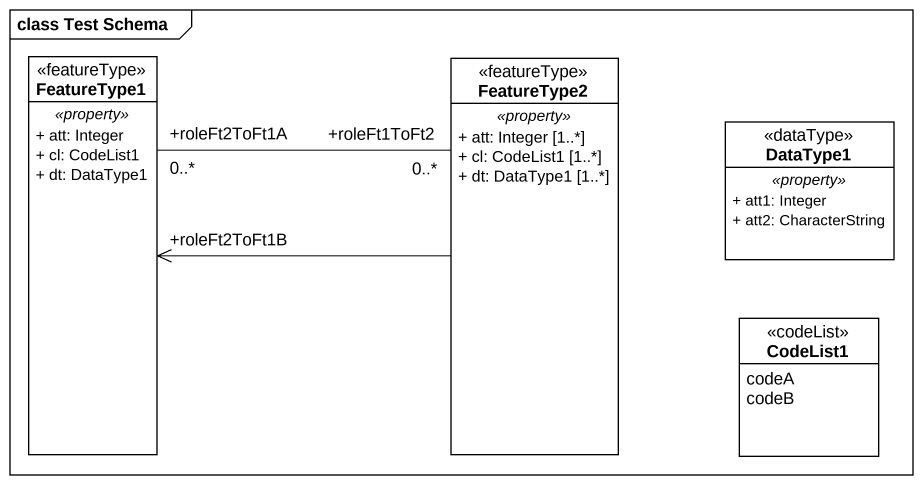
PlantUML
@startuml
mainframe class Test Schema
hide circle
hide empty members
skinparam classAttributeIconSize 0
class FeatureType1 <<featureType>> {
  .. <<property>> ..
  + att: Integer
  + cl: CodeList1
  + dt: DataType1
}
class FeatureType2 <<featureType>> {
  .. <<property>> ..
  + att: Integer [1..*]
  + cl: CodeList1 [1..*]
  + dt: DataType1 [1..*]
}
class DataType1 <<dataType>> {
  .. <<property>> ..
  + att1: Integer
  + att2: CharacterString
}
class CodeList1 <<codeList>> {
  codeA
  codeB
}
FeatureType1 "+roleFt2ToFt1A\n0..*" -right- "+roleFt1ToFt2\n0..*" FeatureType2
FeatureType2 -left-> "+roleFt2ToFt1B" FeatureType1
@enduml
